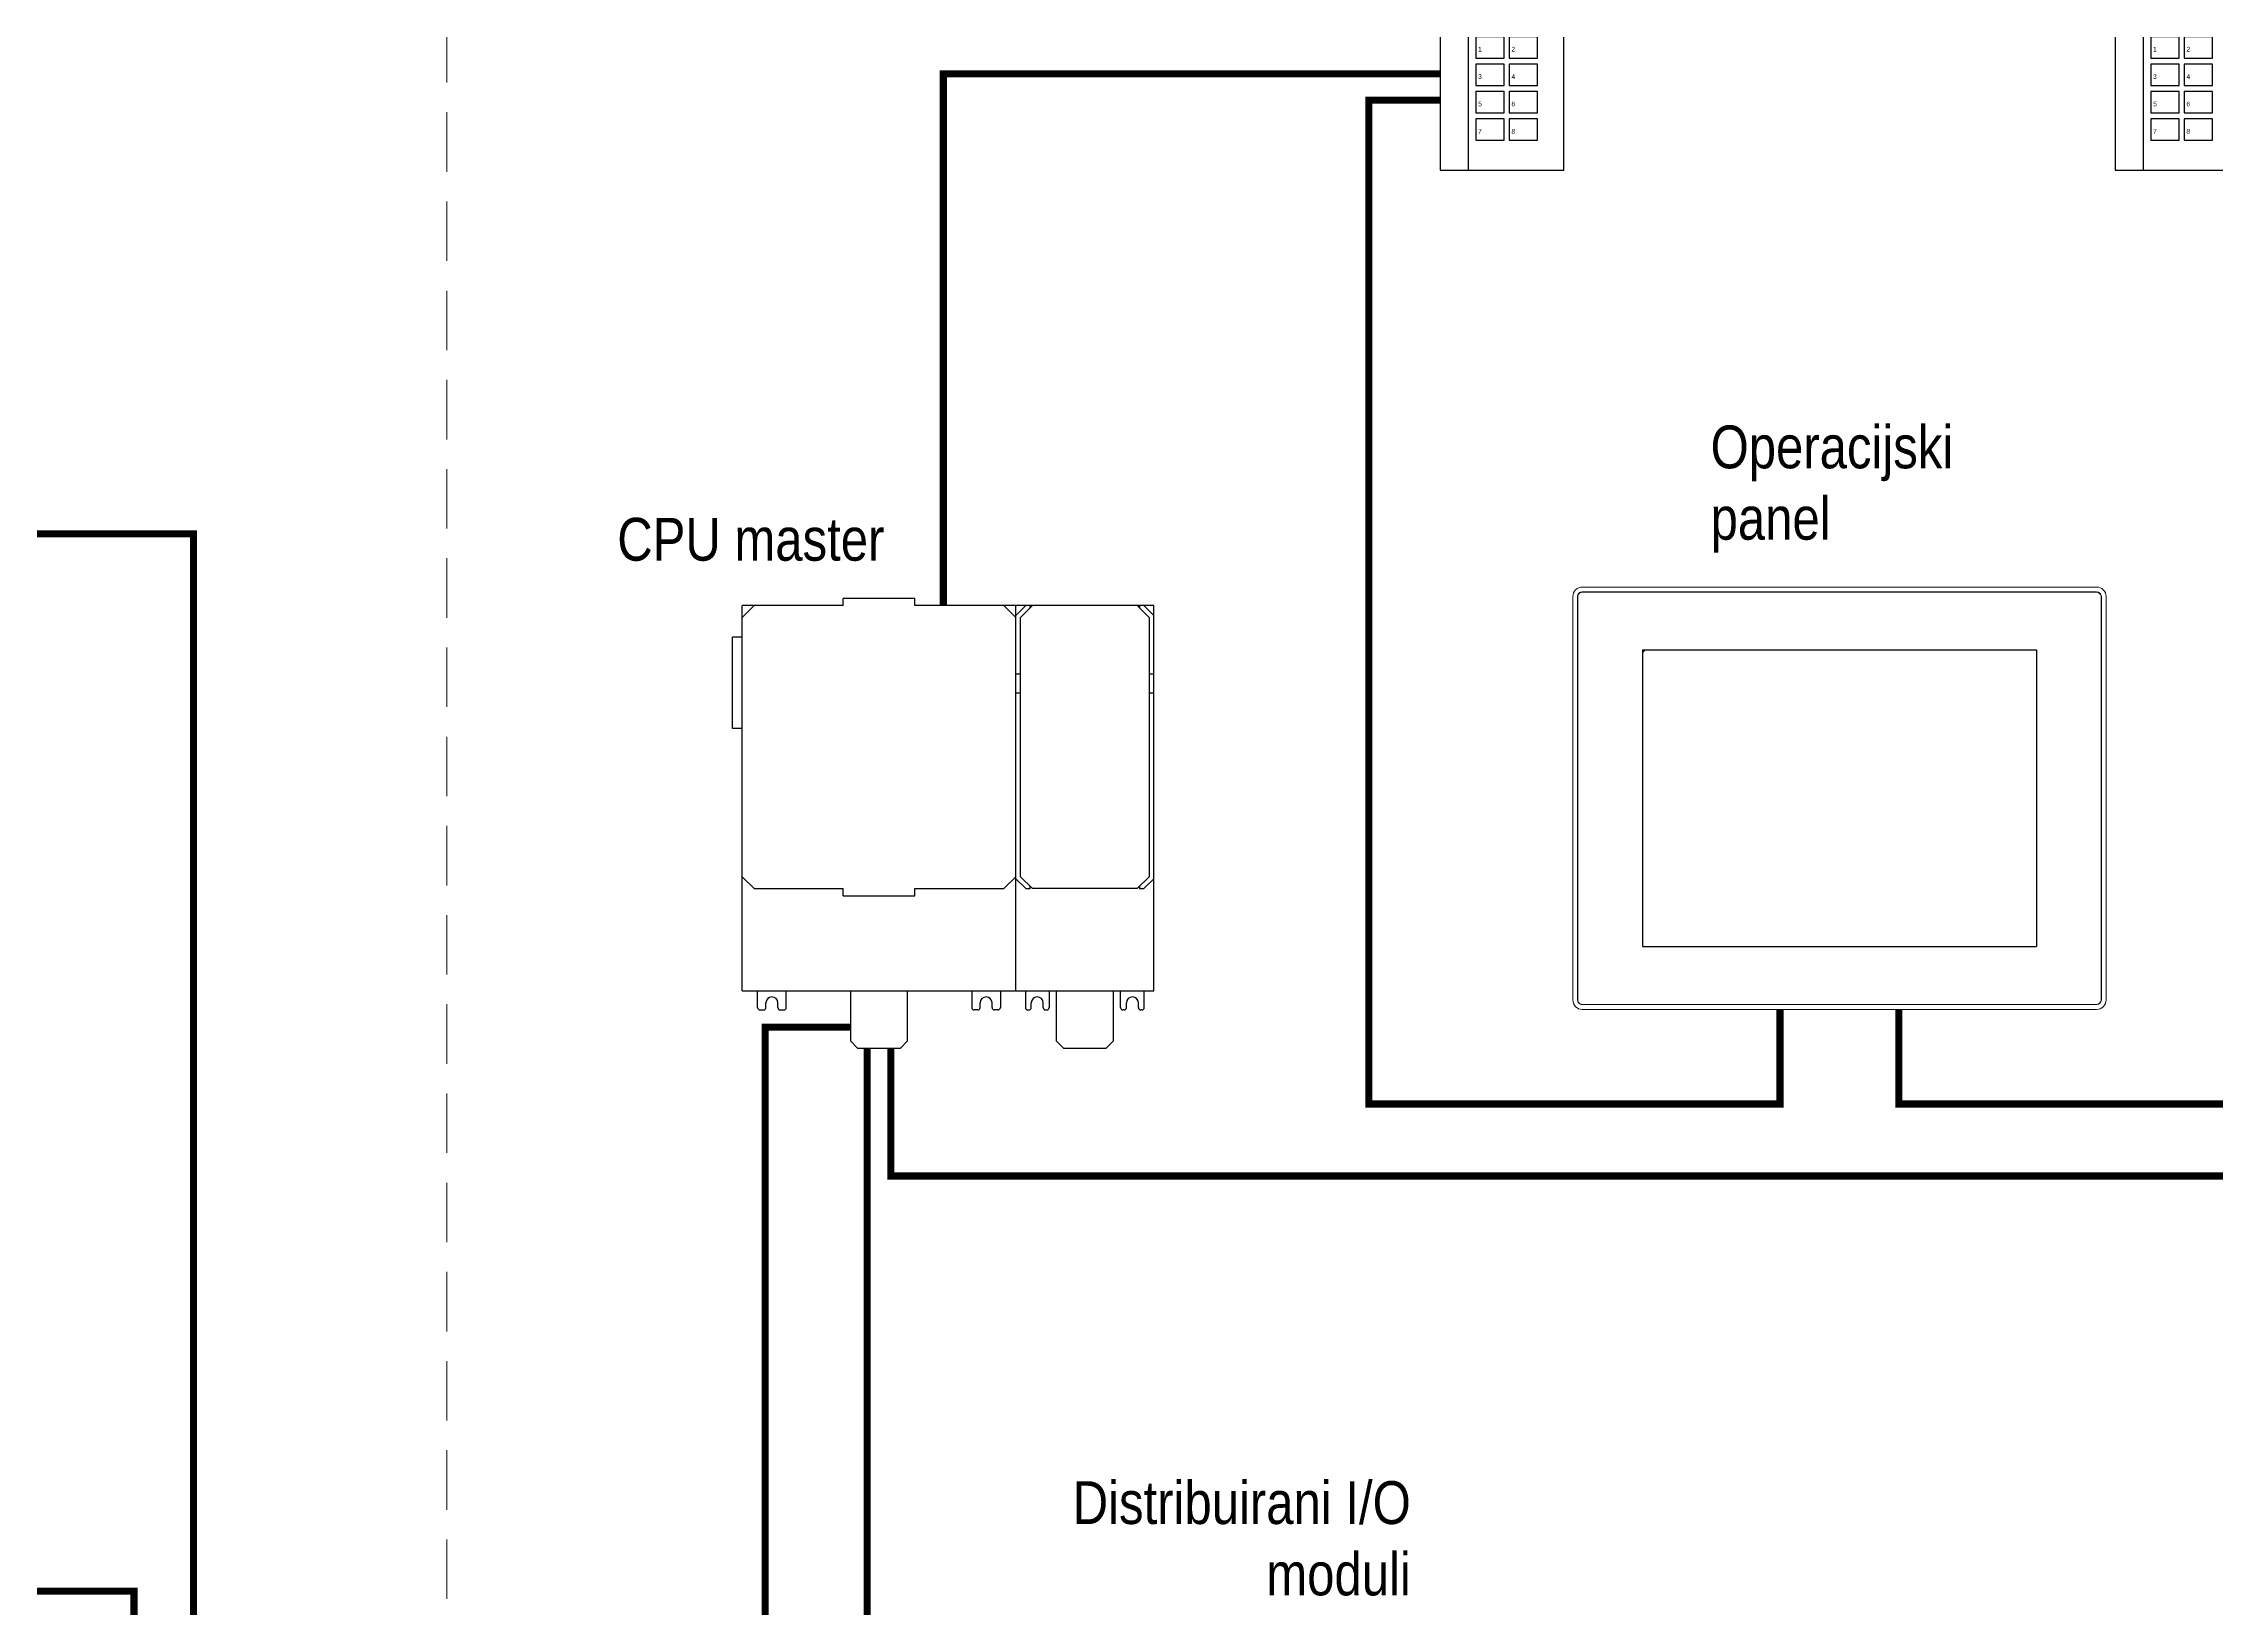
# Model space of a CAD drawing. Header units: inches. Extents: x 67248 to 85686, y -40174 to -31152.
# Drawn here: x 82673 to 83586, y -33129 to -32471 of the extents above; entities that cross this region are included whole.
import ezdxf

# ---------------------------------------------------------------- set-up
doc = ezdxf.new("R2010")
doc.units = ezdxf.units.IN
doc.header["$MEASUREMENT"] = 0
doc.linetypes.add('HIDDEN', pattern=[0.375, 0.25, -0.125])
doc.layers.add('SI-General', color=7, linetype='Continuous', lineweight=5)
doc.layers.add('SI-TOPOLOGY-Ethernet', color=7, linetype='Continuous', lineweight=13, true_color=0x3cf000)
doc.styles.add('OPIS', font='ARIALN.TTF')
doc.styles.get("Standard").update_dxf_attribs({"font": 'arial.ttf'})

# ---------------------------------------------------------------- blocks, each defined once
blk = doc.blocks.new('AC800M-PM857')
at = {"linetype": 'Continuous'}
for p, q in [((-15, 162), (-15, 165)), ((15, 165), (-15, 165)), ((15, 162), (15, 165)), ((-57.5, 157), (-52.5, 162)), ((-57.5, 0), (-57.5, 162)), ((-15, 162), (-57.5, 162)), ((57.5, 162), (15, 162)), ((57.5, 157), (52.5, 162)), ((57.5, 0), (57.5, 162)), ((61.67, 162), (57.5, 157.83)), ((57.5, 0), (57.5, 162)), ((64.47, 162), (57.5, 162)), ((59.5, 157), (64.5, 162)), ((59.5, 48), (59.5, 157)), ((63.5, 161), (63.5, 162)), ((115.5, 162), (64.5, 162)), ((108.5, 162), (113.5, 157)), ((109.5, 162), (109.5, 161)), ((115.5, 157.83), (111.33, 162)), ((113.5, 157), (113.5, 48)), ((115.5, 0), (115.5, 162)), ((115.5, 0), (115.5, 162)), ((-57.5, 148.67), (-61.55, 148.67)), ((-61.55, 110.32), (-61.55, 148.67)), ((57.5, 133.3), (59.5, 133.3)), ((113.5, 133.3), (115.5, 133.3)), ((57.5, 125.3), (59.5, 125.3)), ((113.5, 125.3), (115.5, 125.3)), ((-57.5, 110.32), (-61.55, 110.32)), ((-52.5, 43), (-57.5, 48)), ((52.5, 43), (57.5, 48)), ((57.5, 47.17), (61.67, 43)), ((59.5, 48), (64.5, 43)), ((108.5, 43), (113.5, 48)), ((111.33, 43), (115.5, 47.17)), ((-52.5, 43), (-15, 43)), ((-15, 40), (-15, 43)), ((-15, 40), (15, 40)), ((15, 43), (52.5, 43)), ((15, 40), (15, 43)), ((61.67, 43), (63.5, 43)), ((63.5, 43), (63.5, 44)), ((108.5, 43), (64.5, 43)), ((109.5, 44), (109.5, 43)), ((109.5, 43), (111.33, 43)), ((-57.5, 0), (57.5, 0)), ((-51, -7), (-51, 0)), ((-39, -7), (-39, 0)), ((-12, 0), (-12, -21)), ((12, -21), (12, 0)), ((39, 0), (39, -7)), ((51, 0), (51, -7)), ((57.5, 0), (115.5, 0)), ((61.5, 0), (61.5, -7)), ((71.5, 0), (71.5, -7)), ((74.5, 0), (74.5, -21)), ((98.5, -21), (98.5, 0)), ((101.5, -7), (101.5, 0)), ((111.5, -7), (111.5, 0)), ((-50, -8), (-48.5, -8)), ((-47.5, -7), (-47.5, -5)), ((-42.5, -7), (-42.5, -5)), ((-41.5, -8), (-40, -8)), ((41.5, -8), (40, -8)), ((42.5, -7), (42.5, -5)), ((47.5, -7), (47.5, -5)), ((50, -8), (48.5, -8)), ((62.5, -8), (63, -8)), ((64, -7), (64, -5)), ((69, -7), (69, -5)), ((70, -8), (70.5, -8)), ((103, -8), (102.5, -8)), ((104, -7), (104, -5)), ((109, -7), (109, -5)), ((110.5, -8), (110, -8)), ((-9, -24), (-12, -21)), ((-9, -24), (9, -24)), ((12, -21), (9, -24)), ((77.5, -24), (74.5, -21)), ((77.5, -24), (95.5, -24)), ((98.5, -21), (95.5, -24))]:
    blk.add_line(p, q, dxfattribs=at)
for centre, radius, start, end in [((-50, -7), 1, 180, 270), ((-48.5, -7), 1, 270, 0), ((-45, -5), 2.5, 0, 180), ((-41.5, -7), 1, 180, 270), ((-40, -7), 1, 270, 0), ((40, -7), 1, 180, 270), ((41.5, -7), 1, 270, 0), ((45, -5), 2.5, 0, 180), ((48.5, -7), 1, 180, 270), ((50, -7), 1, 270, 0), ((62.5, -7), 1, 180, 270), ((63, -7), 1, 270, 0), ((66.5, -5), 2.5, 0, 180), ((70, -7), 1, 180, 270), ((70.5, -7), 1, 270, 0), ((102.5, -7), 1, 180, 270), ((103, -7), 1, 270, 0), ((106.5, -5), 2.5, 0, 180), ((110, -7), 1, 180, 270), ((110.5, -7), 1, 270, 0)]:
    blk.add_arc(centre, radius, start, end, dxfattribs=at)
blk = doc.blocks.new('ABB NE810')
for p, q in [((52, 100), (0, 100)), ((0, 100), (0, 0)), ((12, 0), (12, 100)), ((33, 92), (15, 92)), ((15, 92), (15, 78)), ((33, 78), (33, 92)), ((52, 0), (52, 100)), ((15, 78), (33, 78)), ((33, 76), (15, 76)), ((15, 76), (15, 62)), ((33, 62), (33, 76)), ((15, 62), (33, 62)), ((27, 56), (15, 56)), ((15, 56), (15, 47)), ((27, 47), (27, 56)), ((41, 56), (29, 56)), ((29, 56), (29, 47)), ((41, 47), (41, 56)), ((15, 47), (27, 47)), ((29, 47), (41, 47)), ((27, 44.5), (15, 44.5)), ((15, 44.5), (15, 35.5)), ((27, 35.5), (27, 44.5)), ((41, 44.5), (29, 44.5)), ((29, 44.5), (29, 35.5)), ((41, 35.5), (41, 44.5)), ((15, 35.5), (27, 35.5)), ((27, 33), (15, 33)), ((15, 33), (15, 24)), ((27, 24), (27, 33)), ((29, 35.5), (41, 35.5)), ((41, 33), (29, 33)), ((29, 33), (29, 24)), ((41, 24), (41, 33)), ((15, 24), (27, 24)), ((27, 21.5), (15, 21.5)), ((15, 21.5), (15, 12.5)), ((27, 12.5), (27, 21.5)), ((29, 24), (41, 24)), ((41, 21.5), (29, 21.5)), ((29, 21.5), (29, 12.5)), ((41, 12.5), (41, 21.5)), ((15, 12.5), (27, 12.5)), ((29, 12.5), (41, 12.5)), ((0, 0), (52, 0))]:
    blk.add_line(p, q)
for centre in [(6, 88), (6, 82), (6, 76), (6, 70), (6, 64), (6, 58)]:
    blk.add_circle(centre, 1)
for s, height, p in [('ABB', 2.8, (1.5, 93.5)), ('SFP 1', 2, (34.5, 82.5)), ('SFP 2', 2, (34.5, 66.5)), ('1', 2, (16, 49.8)), ('2', 2, (30, 49.8)), ('3', 2, (16, 38.3)), ('4', 2, (30, 38.3)), ('5', 2, (16, 26.8)), ('6', 2, (30, 26.8)), ('7', 2, (16, 15.3)), ('8', 2, (30, 15.3))]:
    blk.add_text(s, height=height).set_placement(p)
blk = doc.blocks.new('block 1375')
at = {"color": 7, "lineweight": 15}
blk.add_lwpolyline([(347.9, 532.6), (347.9, 277.6)], dxfattribs=at)
blk = doc.blocks.new('block 1376')
at = {"color": 7, "lineweight": 15}
blk.add_lwpolyline([(684.9, 277.6), (684.9, 532.6)], dxfattribs=at)
blk = doc.blocks.new('block 1377')
at = {"color": 7, "lineweight": 15}
blk.add_lwpolyline([(350.9, 532.6), (350.9, 277.6)], dxfattribs=at)
blk = doc.blocks.new('block 1378')
at = {"color": 7, "lineweight": 15}
blk.add_lwpolyline([(681.9, 277.6), (681.9, 532.6)], dxfattribs=at)
blk = doc.blocks.new('block 1379')
at = {"color": 7, "lineweight": 15}
blk.add_lwpolyline([(681.7, 277.7), (681.7, 532.4)], dxfattribs=at)
blk = doc.blocks.new('block 1380')
at = {"color": 7, "lineweight": 15}
blk.add_lwpolyline([(351, 532.4), (351, 277.7)], dxfattribs=at)
blk = doc.blocks.new('block 1381')
at = {"color": 7, "lineweight": 25}
blk.add_lwpolyline([(640.9, 498.8), (640.9, 311.3)], dxfattribs=at)
blk = doc.blocks.new('block 1382')
at = {"color": 7, "lineweight": 25}
blk.add_lwpolyline([(391.9, 498.8), (391.9, 311.3)], dxfattribs=at)
blk = doc.blocks.new('block 1387')
at = {"color": 7, "lineweight": 15}
blk.add_lwpolyline([(353.9, 271.6), (678.9, 271.6)], dxfattribs=at)
blk = doc.blocks.new('block 1388')
at = {"color": 7, "lineweight": 15}
blk.add_lwpolyline([(353.9, 274.6), (678.9, 274.6)], dxfattribs=at)
blk = doc.blocks.new('block 1389')
at = {"color": 7, "lineweight": 15}
blk.add_lwpolyline([(354, 274.7), (678.7, 274.7)], dxfattribs=at)
blk = doc.blocks.new('block 1527')
at = {"color": 7, "lineweight": 25}
blk.add_lwpolyline([(391.9, 311.3), (640.9, 311.3)], dxfattribs=at)
blk = doc.blocks.new('block 1528')
at = {"color": 7, "lineweight": 15}
blk.add_open_spline([(347.9, 277.6), (347.9, 274.2), (350.6, 271.6), (353.9, 271.6)], degree=3, dxfattribs=at)
blk = doc.blocks.new('block 1529')
at = {"color": 7, "lineweight": 15}
blk.add_open_spline([(350.9, 277.6), (350.9, 275.9), (352.2, 274.6), (353.9, 274.6)], degree=3, dxfattribs=at)
blk = doc.blocks.new('block 1530')
at = {"color": 7, "lineweight": 15}
blk.add_lwpolyline([(351, 277.7), (351, 277.4)], dxfattribs=at)
blk = doc.blocks.new('block 1531')
at = {"color": 7, "lineweight": 15}
blk.add_lwpolyline([(351, 277.4), (351.1, 277.1)], dxfattribs=at)
blk = doc.blocks.new('block 1532')
at = {"color": 7, "lineweight": 15}
blk.add_lwpolyline([(351.1, 277.1), (351.3, 276.5)], dxfattribs=at)
blk = doc.blocks.new('block 1533')
at = {"color": 7, "lineweight": 15}
blk.add_lwpolyline([(351.3, 276.5), (351.5, 276.1)], dxfattribs=at)
blk = doc.blocks.new('block 1534')
at = {"color": 7, "lineweight": 15}
blk.add_lwpolyline([(351.5, 276.1), (351.7, 275.8)], dxfattribs=at)
blk = doc.blocks.new('block 1535')
at = {"color": 7, "lineweight": 15}
blk.add_lwpolyline([(351.7, 275.8), (351.9, 275.6)], dxfattribs=at)
blk = doc.blocks.new('block 1536')
at = {"color": 7, "lineweight": 15}
blk.add_lwpolyline([(351.9, 275.6), (352.1, 275.4)], dxfattribs=at)
blk = doc.blocks.new('block 1537')
at = {"color": 7, "lineweight": 15}
blk.add_lwpolyline([(352.1, 275.4), (352.3, 275.2)], dxfattribs=at)
blk = doc.blocks.new('block 1538')
at = {"color": 7, "lineweight": 15}
blk.add_lwpolyline([(352.3, 275.2), (352.6, 275.1)], dxfattribs=at)
blk = doc.blocks.new('block 1539')
at = {"color": 7, "lineweight": 15}
blk.add_lwpolyline([(352.6, 275.1), (352.9, 275)], dxfattribs=at)
blk = doc.blocks.new('block 1540')
at = {"color": 7, "lineweight": 15}
blk.add_lwpolyline([(352.9, 275), (353.1, 274.9)], dxfattribs=at)
blk = doc.blocks.new('block 1541')
at = {"color": 7, "lineweight": 15}
blk.add_lwpolyline([(353.1, 274.9), (353.4, 274.8)], dxfattribs=at)
blk = doc.blocks.new('block 1542')
at = {"color": 7, "lineweight": 15}
blk.add_lwpolyline([(353.4, 274.8), (353.7, 274.7)], dxfattribs=at)
blk = doc.blocks.new('block 1543')
at = {"color": 7, "lineweight": 15}
blk.add_lwpolyline([(353.7, 274.7), (354, 274.7)], dxfattribs=at)
blk = doc.blocks.new('block 1571')
at = {"color": 7, "lineweight": 15}
blk.add_open_spline([(678.9, 271.6), (682.2, 271.6), (684.9, 274.2), (684.9, 277.6)], degree=3, dxfattribs=at)
blk = doc.blocks.new('block 1572')
at = {"color": 7, "lineweight": 15}
blk.add_open_spline([(678.9, 274.6), (680.5, 274.6), (681.9, 275.9), (681.9, 277.6)], degree=3, dxfattribs=at)
blk = doc.blocks.new('block 1573')
at = {"color": 7, "lineweight": 15}
blk.add_lwpolyline([(681.2, 276.1), (681.5, 276.5)], dxfattribs=at)
blk = doc.blocks.new('block 1574')
at = {"color": 7, "lineweight": 15}
blk.add_lwpolyline([(681.5, 276.5), (681.7, 277.1)], dxfattribs=at)
blk = doc.blocks.new('block 1575')
at = {"color": 7, "lineweight": 15}
blk.add_lwpolyline([(681.7, 277.1), (681.7, 277.4)], dxfattribs=at)
blk = doc.blocks.new('block 1576')
at = {"color": 7, "lineweight": 15}
blk.add_lwpolyline([(681.7, 277.4), (681.7, 277.7)], dxfattribs=at)
blk = doc.blocks.new('block 1577')
at = {"color": 7, "lineweight": 15}
blk.add_lwpolyline([(678.7, 274.7), (679, 274.7)], dxfattribs=at)
blk = doc.blocks.new('block 1578')
at = {"color": 7, "lineweight": 15}
blk.add_lwpolyline([(679, 274.7), (679.3, 274.8)], dxfattribs=at)
blk = doc.blocks.new('block 1579')
at = {"color": 7, "lineweight": 15}
blk.add_lwpolyline([(679.3, 274.8), (679.6, 274.9)], dxfattribs=at)
blk = doc.blocks.new('block 1580')
at = {"color": 7, "lineweight": 15}
blk.add_lwpolyline([(679.6, 274.9), (679.9, 275)], dxfattribs=at)
blk = doc.blocks.new('block 1581')
at = {"color": 7, "lineweight": 15}
blk.add_lwpolyline([(679.9, 275), (680.1, 275.1)], dxfattribs=at)
blk = doc.blocks.new('block 1582')
at = {"color": 7, "lineweight": 15}
blk.add_lwpolyline([(680.1, 275.1), (680.4, 275.2)], dxfattribs=at)
blk = doc.blocks.new('block 1583')
at = {"color": 7, "lineweight": 15}
blk.add_lwpolyline([(680.4, 275.2), (680.6, 275.4)], dxfattribs=at)
blk = doc.blocks.new('block 1584')
at = {"color": 7, "lineweight": 15}
blk.add_lwpolyline([(680.6, 275.4), (680.8, 275.6)], dxfattribs=at)
blk = doc.blocks.new('block 1585')
at = {"color": 7, "lineweight": 15}
blk.add_lwpolyline([(680.8, 275.6), (681, 275.8)], dxfattribs=at)
blk = doc.blocks.new('block 1586')
at = {"color": 7, "lineweight": 15}
blk.add_lwpolyline([(681, 275.8), (681.2, 276.1)], dxfattribs=at)
blk = doc.blocks.new('block 1661')
at = {"color": 7, "lineweight": 15}
blk.add_lwpolyline([(678.9, 538.6), (353.9, 538.6)], dxfattribs=at)
blk = doc.blocks.new('block 1662')
at = {"color": 7, "lineweight": 15}
blk.add_lwpolyline([(678.9, 535.6), (353.9, 535.6)], dxfattribs=at)
blk = doc.blocks.new('block 1663')
at = {"color": 7, "lineweight": 15}
blk.add_lwpolyline([(678.7, 535.4), (354, 535.4)], dxfattribs=at)
blk = doc.blocks.new('block 1664')
at = {"color": 7, "lineweight": 25}
blk.add_lwpolyline([(391.9, 498.8), (640.9, 498.8)], dxfattribs=at)
blk = doc.blocks.new('block 1665')
at = {"color": 7, "lineweight": 15}
blk.add_lwpolyline([(392.5, 497.9), (392.4, 497.7)], dxfattribs=at)
blk = doc.blocks.new('block 1666')
at = {"color": 7, "lineweight": 15}
blk.add_lwpolyline([(392.4, 497.5), (392.4, 497.3)], dxfattribs=at)
blk = doc.blocks.new('block 1667')
at = {"color": 7, "lineweight": 15}
blk.add_lwpolyline([(392.4, 497.7), (392.4, 497.5)], dxfattribs=at)
blk = doc.blocks.new('block 1668')
at = {"color": 7, "lineweight": 15}
blk.add_lwpolyline([(393.4, 498.3), (393.2, 498.3)], dxfattribs=at)
blk = doc.blocks.new('block 1669')
at = {"color": 7, "lineweight": 15}
blk.add_lwpolyline([(392.7, 498), (392.5, 497.9)], dxfattribs=at)
blk = doc.blocks.new('block 1670')
at = {"color": 7, "lineweight": 15}
blk.add_lwpolyline([(392.8, 498.1), (392.7, 498)], dxfattribs=at)
blk = doc.blocks.new('block 1671')
at = {"color": 7, "lineweight": 15}
blk.add_lwpolyline([(393, 498.2), (392.8, 498.1)], dxfattribs=at)
blk = doc.blocks.new('block 1672')
at = {"color": 7, "lineweight": 15}
blk.add_lwpolyline([(393.2, 498.3), (393, 498.2)], dxfattribs=at)
blk = doc.blocks.new('block 1673')
at = {"color": 7, "lineweight": 15}
blk.add_open_spline([(353.9, 538.6), (350.6, 538.6), (347.9, 535.9), (347.9, 532.6)], degree=3, dxfattribs=at)
blk = doc.blocks.new('block 1674')
at = {"color": 7, "lineweight": 15}
blk.add_open_spline([(353.9, 535.6), (352.2, 535.6), (350.9, 534.2), (350.9, 532.6)], degree=3, dxfattribs=at)
blk = doc.blocks.new('block 1675')
at = {"color": 7, "lineweight": 15}
blk.add_lwpolyline([(354, 535.4), (353.7, 535.4)], dxfattribs=at)
blk = doc.blocks.new('block 1676')
at = {"color": 7, "lineweight": 15}
blk.add_lwpolyline([(353.7, 535.4), (353.4, 535.3)], dxfattribs=at)
blk = doc.blocks.new('block 1677')
at = {"color": 7, "lineweight": 15}
blk.add_lwpolyline([(353.4, 535.3), (353.1, 535.3)], dxfattribs=at)
blk = doc.blocks.new('block 1678')
at = {"color": 7, "lineweight": 15}
blk.add_lwpolyline([(353.1, 535.3), (352.9, 535.2)], dxfattribs=at)
blk = doc.blocks.new('block 1679')
at = {"color": 7, "lineweight": 15}
blk.add_lwpolyline([(352.9, 535.2), (352.6, 535)], dxfattribs=at)
blk = doc.blocks.new('block 1680')
at = {"color": 7, "lineweight": 15}
blk.add_lwpolyline([(352.6, 535), (352.3, 534.9)], dxfattribs=at)
blk = doc.blocks.new('block 1681')
at = {"color": 7, "lineweight": 15}
blk.add_lwpolyline([(352.3, 534.9), (352.1, 534.7)], dxfattribs=at)
blk = doc.blocks.new('block 1682')
at = {"color": 7, "lineweight": 15}
blk.add_lwpolyline([(352.1, 534.7), (351.9, 534.5)], dxfattribs=at)
blk = doc.blocks.new('block 1683')
at = {"color": 7, "lineweight": 15}
blk.add_lwpolyline([(351.9, 534.5), (351.7, 534.3)], dxfattribs=at)
blk = doc.blocks.new('block 1684')
at = {"color": 7, "lineweight": 15}
blk.add_lwpolyline([(351.7, 534.3), (351.5, 534.1)], dxfattribs=at)
blk = doc.blocks.new('block 1685')
at = {"color": 7, "lineweight": 15}
blk.add_lwpolyline([(351.5, 534.1), (351.3, 533.6)], dxfattribs=at)
blk = doc.blocks.new('block 1686')
at = {"color": 7, "lineweight": 15}
blk.add_lwpolyline([(351.3, 533.6), (351.1, 533)], dxfattribs=at)
blk = doc.blocks.new('block 1687')
at = {"color": 7, "lineweight": 15}
blk.add_lwpolyline([(351.1, 533), (351, 532.7)], dxfattribs=at)
blk = doc.blocks.new('block 1688')
at = {"color": 7, "lineweight": 15}
blk.add_lwpolyline([(351, 532.7), (351, 532.4)], dxfattribs=at)
blk = doc.blocks.new('block 2511')
at = {"color": 7, "lineweight": 15}
blk.add_open_spline([(684.9, 532.6), (684.9, 535.9), (682.2, 538.6), (678.9, 538.6)], degree=3, dxfattribs=at)
blk = doc.blocks.new('block 2512')
at = {"color": 7, "lineweight": 15}
blk.add_open_spline([(681.9, 532.6), (681.9, 534.2), (680.5, 535.6), (678.9, 535.6)], degree=3, dxfattribs=at)
blk = doc.blocks.new('block 2513')
at = {"color": 7, "lineweight": 15}
blk.add_lwpolyline([(681.7, 532.4), (681.7, 532.7)], dxfattribs=at)
blk = doc.blocks.new('block 2514')
at = {"color": 7, "lineweight": 15}
blk.add_lwpolyline([(681.7, 532.7), (681.7, 533)], dxfattribs=at)
blk = doc.blocks.new('block 2515')
at = {"color": 7, "lineweight": 15}
blk.add_lwpolyline([(681.7, 533), (681.5, 533.6)], dxfattribs=at)
blk = doc.blocks.new('block 2516')
at = {"color": 7, "lineweight": 15}
blk.add_lwpolyline([(681.5, 533.6), (681.2, 534.1)], dxfattribs=at)
blk = doc.blocks.new('block 2517')
at = {"color": 7, "lineweight": 15}
blk.add_lwpolyline([(681.2, 534.1), (681, 534.3)], dxfattribs=at)
blk = doc.blocks.new('block 2518')
at = {"color": 7, "lineweight": 15}
blk.add_lwpolyline([(681, 534.3), (680.8, 534.5)], dxfattribs=at)
blk = doc.blocks.new('block 2519')
at = {"color": 7, "lineweight": 15}
blk.add_lwpolyline([(680.8, 534.5), (680.6, 534.7)], dxfattribs=at)
blk = doc.blocks.new('block 2520')
at = {"color": 7, "lineweight": 15}
blk.add_lwpolyline([(680.6, 534.7), (680.4, 534.9)], dxfattribs=at)
blk = doc.blocks.new('block 2521')
at = {"color": 7, "lineweight": 15}
blk.add_lwpolyline([(680.4, 534.9), (680.1, 535)], dxfattribs=at)
blk = doc.blocks.new('block 2522')
at = {"color": 7, "lineweight": 15}
blk.add_lwpolyline([(680.1, 535), (679.9, 535.2)], dxfattribs=at)
blk = doc.blocks.new('block 2523')
at = {"color": 7, "lineweight": 15}
blk.add_lwpolyline([(679.9, 535.2), (679.6, 535.3)], dxfattribs=at)
blk = doc.blocks.new('block 2524')
at = {"color": 7, "lineweight": 15}
blk.add_lwpolyline([(679.6, 535.3), (679.3, 535.3)], dxfattribs=at)
blk = doc.blocks.new('block 2525')
at = {"color": 7, "lineweight": 15}
blk.add_lwpolyline([(679.3, 535.3), (679, 535.4)], dxfattribs=at)
blk = doc.blocks.new('block 2526')
at = {"color": 7, "lineweight": 15}
blk.add_lwpolyline([(679, 535.4), (678.7, 535.4)], dxfattribs=at)
blk = doc.blocks.new('OPPAN_ABB')
at = {"xscale": 0.6650611107863194, "yscale": 0.6650611107863194, "zscale": 0.6650611107863194}
for name in ['block 1673', 'block 1375', 'block 1674', 'block 1377', 'block 1688', 'block 1380', 'block 1687', 'block 1686', 'block 1685', 'block 1684', 'block 1683', 'block 1682', 'block 1681', 'block 1680', 'block 1679', 'block 1678', 'block 1677', 'block 1676', 'block 1675', 'block 1661', 'block 1662', 'block 1663', 'block 2526', 'block 2511', 'block 2512', 'block 2525', 'block 2524', 'block 2523', 'block 2522', 'block 2521', 'block 2520', 'block 2519', 'block 2518', 'block 2517', 'block 2516', 'block 2515', 'block 2514', 'block 2513', 'block 1379', 'block 1378', 'block 1376', 'block 1382', 'block 1664', 'block 1666', 'block 1667', 'block 1665', 'block 1669', 'block 1670', 'block 1671', 'block 1672', 'block 1668', 'block 1381', 'block 1527', 'block 1528', 'block 1529', 'block 1530', 'block 1531', 'block 1532', 'block 1533', 'block 1534', 'block 1535', 'block 1536', 'block 1537', 'block 1538', 'block 1539', 'block 1540', 'block 1541', 'block 1542', 'block 1543', 'block 1388', 'block 1387', 'block 1389', 'block 1577', 'block 1571', 'block 1572', 'block 1578', 'block 1579', 'block 1580', 'block 1581', 'block 1582', 'block 1583', 'block 1584', 'block 1585', 'block 1586', 'block 1573', 'block 1574', 'block 1575', 'block 1576']:
    blk.add_blockref(name, (-343.42, -207.04), dxfattribs=at)

msp = doc.modelspace()

# ---------------------------------------------------------------- linework, layer by layer
at = {"layer": 'SI-General', "color": 0, "linetype": 'HIDDEN', "ltscale": 100}
msp.add_lwpolyline([(82842.01, -32307.63), (84012.69, -32307.63), (84012.69, -33762.47), (82842.01, -33762.47)], close=True, dxfattribs=at)
at = {"layer": 'SI-TOPOLOGY-Ethernet', "const_width": 3}
for points in [[(83259.51, -32483.81), (83050.72, -32483.81), (83050.72, -32707.35)], [(83259.51, -32494.88), (83229.57, -32494.88), (83229.57, -32916.85), (83402.35, -32916.85), (83402.35, -32877.14)], [(82402.58, -32500.17), (82402.58, -32677.14), (82735.62, -32677.14), (82735.62, -33685.99), (83584.19, -33685.99), (83584.19, -33649.2)], [(83595.19, -32509.46), (83625.13, -32509.46), (83625.13, -32916.85), (83452.35, -32916.85), (83452.35, -32877.14)], [(83011.71, -32884.61), (82975.9, -32884.61), (82975.9, -33605.08), (83259.51, -33605.08)], [(83018.71, -32893.35), (83018.71, -33352.48), (83095.32, -33352.48), (83095.32, -33273.6)], [(83028.71, -32893.35), (83028.71, -32947.17), (83767.99, -32947.17), (83767.99, -32893.35)], [(82402.58, -32944.68), (82402.58, -33121.66), (82710.62, -33121.66), (82710.62, -33700.99), (83285.51, -33700.99), (83285.51, -33649.2)]]:
    msp.add_lwpolyline(points, dxfattribs=at)

# ---------------------------------------------------------------- block references
for name, p in [('ABB NE810', (83259.51, -32524.25)), ('ABB NE810', (83543.19, -32524.25)), ('AC800M-PM857', (83023.71, -32869.35)), ('OPPAN_ABB', (83427.35, -32850.7))]:
    msp.add_blockref(name, p)

# ---------------------------------------------------------------- texts
at = {"layer": 'SI-General', "ltscale": 0.01, "insert": (83373.21, -32631.63), "char_height": 18, "width": 146.3518, "attachment_point": 1, "style": 'OPIS'}
msp.add_mtext('Operacijski panel', dxfattribs=at)
at = {"layer": 'SI-General', "color": 0, "char_height": 18, "attachment_point": 3, "style": 'OPIS'}
for s, insert, width in [('{\\C256;CPU master}', (83025.97, -32670.46), 150.3301), ('{\\C256;Distribuirani I/O moduli}', (83247.21, -33075.44), 165.2605)]:
    msp.add_mtext(s, dxfattribs=dict(at, insert=insert, width=width))

doc.saveas('drawing.dxf')
